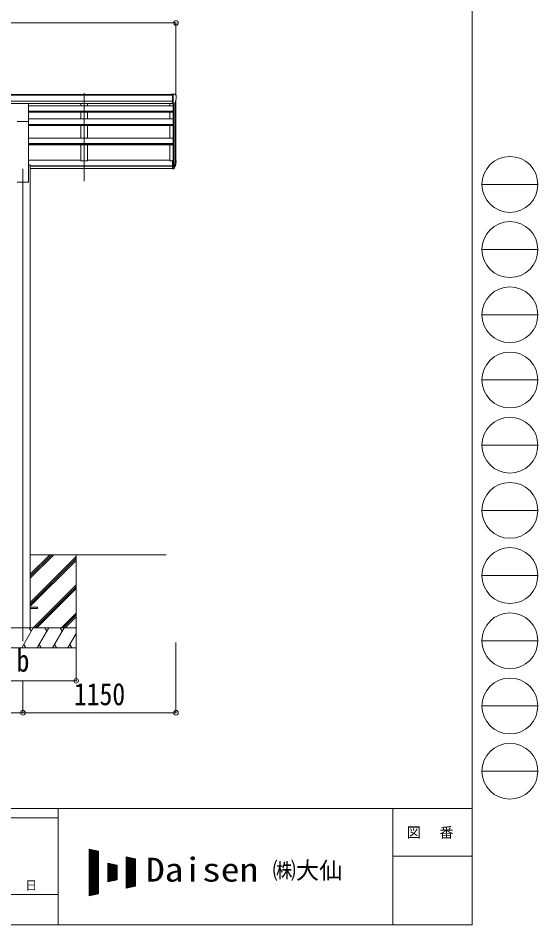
# Model space of a CAD drawing. Units: millimetres at full size; details may follow other scales. Extents: x -9783 to 33754, y -10064 to 6752.
# Drawn here: x 5986 to 9892, y -6828 to -14 of the extents above; entities that cross this region are included whole.
import ezdxf
from ezdxf.enums import TextEntityAlignment as Align

# ---------------------------------------------------------------- set-up
doc = ezdxf.new("R2010")
doc.units = ezdxf.units.MM
doc.header["$LTSCALE"] = 35
doc.header["$PDMODE"] = 32
doc.header["$PDSIZE"] = 35
for name, color, linetype, lineweight in [('0-0_0', 7, 'Continuous', 9), ('0-1_本体', 4, 'Continuous', 9), ('0-2_部品', 7, 'Continuous', 9), ('0-8_PARTS2', 2, 'Continuous', 9), ('0-A_寸法', 6, 'Continuous', 9), ('F-0_240', 7, 'Continuous', 9)]:
    doc.layers.add(name, color=color, linetype=linetype, lineweight=lineweight)
doc.styles.add('ＭＳ ゴシック', font='')
doc.styles.get('ＭＳ ゴシック').set_extended_font_data('MS Gothic')

msp = doc.modelspace()

# ---------------------------------------------------------------- linework, layer by layer
at = {"layer": '0-0_0'}
for p, q in [((6077.2, -4045.93), (7098.2, -4045.93)), ((6077.2, -4221.76), (6253.04, -4045.93)), ((6077.2, -4207.61), (6238.89, -4045.93)), ((6077.2, -4193.47), (6224.75, -4045.93)), ((6077.2, -4405.6), (6422.2, -4060.61)), ((6077.2, -4419.74), (6422.2, -4074.75)), ((6422.2, -4045.93), (6422.2, -4745.93)), ((6077.2, -4433.89), (6422.2, -4088.89)), ((6099.01, -4595.93), (6422.2, -4272.74)), ((6113.15, -4595.93), (6422.2, -4286.88)), ((6127.3, -4595.93), (6422.2, -4301.02)), ((6311.15, -4595.93), (6422.2, -4484.87)), ((6325.29, -4595.93), (6422.2, -4499.01)), ((6339.43, -4595.93), (6422.2, -4513.15)), ((6422.2, -4595.93), (5622.2, -4595.93)), ((6013.36, -4745.93), (6099.96, -4595.93)), ((6084.96, -4621.91), (6069.96, -4595.92)), ((6128.83, -4745.93), (6215.43, -4595.93)), ((6200.43, -4621.91), (6185.43, -4595.93)), ((6244.3, -4745.93), (6330.9, -4595.93)), ((6300.9, -4595.93), (6315.9, -4621.91)), ((6416.37, -4595.93), (6422.2, -4606.03)), ((6359.77, -4745.93), (6422.2, -4637.79)), ((5622.2, -4745.93), (6422.2, -4745.93)), ((6028.36, -4719.95), (6043.36, -4745.93)), ((6143.83, -4719.95), (6158.83, -4745.93)), ((6259.3, -4719.95), (6274.3, -4745.93)), ((6374.77, -4719.95), (6389.77, -4745.93))]:
    msp.add_line(p, q, dxfattribs=at)
at = {"layer": '0-1_本体'}
for p, q in [((1798.7, -587.5), (7135.7, -587.5)), ((1798.7, -592.86), (7145.7, -592.86)), ((1798.7, -636.38), (7145.7, -636.38)), ((1798.7, -654.05), (7145.7, -654.05)), ((7145.7, -656.36), (6064.7, -656.46)), ((7152.2, -672.28), (6064.7, -672.28)), ((6457.2, -656.43), (6457.2, -672.28)), ((6507.2, -656.42), (6507.2, -672.28)), ((7127.2, -656.36), (7127.2, -672.28)), ((7152.2, -657.88), (7152.2, -1084.48)), ((7158.2, -658.41), (7158.2, -1128.92)), ((7167.92, -643.05), (7167.92, -1110.92)), ((7172.2, -1086.65), (7172.2, -624.25)), ((6064.7, -713.98), (7152.2, -713.98)), ((6064.7, -715.67), (7152.2, -715.67)), ((6064.7, -720.08), (7152.2, -720.08)), ((6457.2, -720.08), (6457.2, -771.06)), ((6507.2, -720.08), (6507.2, -771.06)), ((7127.2, -720.08), (7127.2, -771.06)), ((6064.7, -771.06), (7152.2, -771.06)), ((6064.7, -1245.92), (6064.7, -790.29)), ((6064.7, -811.72), (7152.2, -811.72)), ((6064.7, -813.4), (7152.2, -813.4)), ((6064.7, -820.12), (7152.2, -820.12)), ((6457.2, -820.12), (6457.2, -916.79)), ((6507.2, -820.12), (6507.2, -916.79)), ((7127.2, -820.12), (7127.2, -916.79)), ((6064.7, -916.79), (7152.2, -916.79)), ((7152.2, -956.26), (6064.7, -956.26)), ((7152.2, -957.94), (6064.7, -957.94)), ((7152.2, -966.98), (6064.7, -966.98)), ((6457.2, -966.98), (6457.2, -1085.31)), ((6507.2, -966.98), (6507.2, -1085.31)), ((7127.2, -966.98), (7127.2, -1085.31)), ((6064.7, -1080.1), (6457.2, -1080.1)), ((6457.2, -1085.31), (6507.2, -1085.31)), ((6507.2, -1080.1), (7127.2, -1080.1)), ((7145.7, -1085.31), (7127.2, -1085.31)), ((6064.7, -1115.92), (6077.2, -1115.92)), ((6077.2, -1115.92), (6077.2, -4595.92)), ((6077.2, -1124.4), (7145.7, -1124.4)), ((6077.2, -1125.79), (7145.7, -1125.79)), ((6077.2, -1142.96), (7145.7, -1142.96)), ((5979.7, -1245.92), (6064.7, -1245.92))]:
    msp.add_line(p, q, dxfattribs=at)
at = {"layer": '0-2_部品'}
for p, q in [((7145.7, -585.9), (7135.7, -585.99)), ((7135.7, -587.5), (7135.7, -585.99)), ((7145.7, -657.88), (7145.7, -585.9)), ((7164.2, -585.9), (7145.7, -585.9)), ((7152.2, -658.88), (7152.2, -585.9)), ((7164.2, -585.9), (7166.54, -586.04)), ((7167.29, -586.47), (7171.36, -592.27)), ((7174.2, -595.27), (7174.2, -595.9)), ((5979.7, -656.14), (6064.7, -656.14)), ((6064.7, -790.29), (6064.7, -656.14)), ((7145.7, -657.88), (7152.2, -657.88)), ((7152.2, -658.88), (7157.41, -658.56)), ((7159.83, -657.07), (7169.1, -641)), ((5979.7, -790.29), (6064.7, -790.29)), ((7145.7, -1084.48), (7145.7, -1145.55)), ((7145.7, -1084.48), (7152.2, -1084.48)), ((7152.2, -1084.48), (7152.2, -1146.37)), ((7145.7, -1122.8), (7152.2, -1122.8)), ((7145.7, -1128.2), (7152.2, -1128.2)), ((7145.7, -1145.55), (7152.2, -1145.55)), ((7152.2, -1129.2), (7157.34, -1129.2)), ((7152.2, -1131.2), (7157.05, -1131.2)), ((7152.2, -1146.37), (7157.05, -1146.37)), ((7158.64, -1128.45), (7168.39, -1110.03)), ((7169.81, -1110.52), (7159.65, -1129.7)), ((7167.23, -1127.38), (7159.65, -1144.87))]:
    msp.add_line(p, q, dxfattribs=at)
at = {"layer": '0-2_部品', "color": 4}
msp.add_line((6132, -4441.43), (6077.2, -4441.43), dxfattribs=at)
msp.add_lwpolyline([(6132, -4441.43), (6132, -4450.43), (6077.2, -4450.43)], dxfattribs=at)
at = {"layer": '0-2_部品'}
for centre, radius, start, end in [((7166.48, -587.04), 1, 35, 86.5), ((6972.2, -595.9), 202, 347.09739, 0), ((7171.2, -595.27), 3, 0, 87), ((7157.23, -655.57), 3, 273.5, 330), ((7084.26, -1084.08), 88.05, 342.78929, 2.77608), ((7083.54, -1088.36), 89.07, 345.58812, 5.50424), ((7157.05, -1128.2), 3, 270, 330), ((7157.05, -1143.37), 3, 270, 330), ((7157.34, -1127.7), 1.5, 270, 330), ((7038.99, -1091.3), 133.22, 344.28698, 356.72013)]:
    msp.add_arc(centre, radius, start, end, dxfattribs=at)
at = {"layer": '0-8_PARTS2'}
for p, q in [((6482.2, -1239.71), (6482.2, -577.19)), ((6022.2, -1145.92), (6022.2, -4695.92))]:
    msp.add_line(p, q, dxfattribs=at)
at = {"layer": '0-A_寸法'}
for p, q in [((1772.2, -49.46), (7172.2, -49.46)), ((7172.2, -49.46), (7172.2, -595.08)), ((6422.2, -4994.21), (6422.2, -4705.24)), ((7172.2, -5234.18), (7172.2, -4705.24)), ((5622.2, -4994.21), (6422.2, -4994.21)), ((6022.2, -5234.18), (6022.2, -4994.21)), ((2922.2, -5234.18), (6022.2, -5234.18)), ((6022.2, -5234.18), (7172.2, -5234.18))]:
    msp.add_line(p, q, dxfattribs=at)
for p in [(7172.2, -49.46), (6422.2, -4994.21), (6022.2, -5234.18), (7172.2, -5234.18)]:
    msp.add_point(p, dxfattribs=at)
at = {"layer": 'F-0_240', "color": 5}
for p, q in [((9396.97, 6751.9), (9396.97, -6828.1)), ((-9783.03, -5953.1), (9396.97, -5953.1)), ((6285.75, -5953.1), (6285.75, -6828.1)), ((8801.97, -5953.1), (8801.97, -6828.1)), ((-9783.03, -6023.1), (6285.75, -6023.1)), ((8801.97, -6311.85), (9396.97, -6311.85)), ((5305.75, -6600.6), (6285.75, -6600.6)), ((-9783.03, -6828.1), (9396.97, -6828.1))]:
    msp.add_line(p, q, dxfattribs=at)
at = {"layer": 'F-0_240', "color": 4}
for p, q in [((9471.77, -1263.1), (9891.77, -1263.1)), ((9471.77, -1753.1), (9891.77, -1753.1)), ((9471.77, -2243.1), (9891.77, -2243.1)), ((9471.77, -2733.1), (9891.77, -2733.1)), ((9471.77, -3223.1), (9891.77, -3223.1)), ((9471.77, -3713.1), (9891.77, -3713.1)), ((9471.77, -4203.1), (9891.77, -4203.1)), ((9471.77, -4693.1), (9891.77, -4693.1)), ((9471.77, -5183.1), (9891.77, -5183.1)), ((9471.77, -5673.1), (9891.77, -5673.1))]:
    msp.add_line(p, q, dxfattribs=at)
at = {"layer": 'F-0_240'}
for p, q in [((6519.04, -6259.47), (6589.04, -6274.05)), ((6519.04, -6259.47), (6519.04, -6609.47)), ((6519.04, -6262.76), (6534.85, -6262.76)), ((6519.04, -6266.26), (6551.65, -6266.26)), ((6521.12, -6609.03), (6521.12, -6259.9)), ((6524.62, -6608.3), (6524.62, -6260.63)), ((6528.12, -6607.58), (6528.12, -6261.36)), ((6531.62, -6606.85), (6531.62, -6262.09)), ((6535.12, -6606.12), (6535.12, -6262.81)), ((6538.62, -6605.39), (6538.62, -6263.54)), ((6542.12, -6604.66), (6542.12, -6264.27)), ((6545.62, -6603.93), (6545.62, -6265)), ((6549.12, -6603.2), (6549.12, -6265.73)), ((6552.62, -6602.47), (6552.62, -6266.46)), ((6556.12, -6601.74), (6556.12, -6267.19)), ((6559.62, -6601.01), (6559.62, -6267.92)), ((6563.12, -6600.28), (6563.12, -6268.65)), ((6566.62, -6599.55), (6566.62, -6269.38)), ((6519.04, -6269.76), (6568.45, -6269.76)), ((6519.04, -6273.26), (6585.25, -6273.26)), ((6519.04, -6276.76), (6589.04, -6276.76)), ((6519.04, -6280.26), (6589.04, -6280.26)), ((6519.04, -6283.76), (6589.04, -6283.76)), ((6519.04, -6287.26), (6589.04, -6287.26)), ((6519.04, -6290.76), (6589.04, -6290.76)), ((6519.04, -6294.26), (6589.04, -6294.26)), ((6519.04, -6297.76), (6589.04, -6297.76)), ((6519.04, -6301.26), (6589.04, -6301.26)), ((6519.04, -6304.76), (6589.04, -6304.76)), ((6519.04, -6308.26), (6589.04, -6308.26)), ((6519.04, -6311.76), (6589.04, -6311.76)), ((6519.04, -6315.26), (6589.04, -6315.26)), ((6519.04, -6318.76), (6589.04, -6318.76)), ((6519.04, -6322.26), (6589.04, -6322.26)), ((6519.04, -6325.76), (6589.04, -6325.76)), ((6519.04, -6329.26), (6589.04, -6329.26)), ((6519.04, -6332.76), (6589.04, -6332.76)), ((6519.04, -6336.26), (6589.04, -6336.26)), ((6570.12, -6598.83), (6570.12, -6270.11)), ((6573.62, -6598.1), (6573.62, -6270.84)), ((6577.12, -6597.37), (6577.12, -6271.56)), ((6580.62, -6596.64), (6580.62, -6272.29)), ((6584.12, -6595.91), (6584.12, -6273.02)), ((6587.62, -6595.18), (6587.62, -6273.75)), ((6589.04, -6274.05), (6589.04, -6594.88)), ((6799.04, -6317.8), (6869.04, -6332.38)), ((6799.04, -6317.8), (6799.04, -6551.13)), ((6799.04, -6318.76), (6803.65, -6318.76)), ((6799.04, -6322.26), (6820.45, -6322.26)), ((6799.04, -6325.76), (6837.25, -6325.76)), ((6799.04, -6329.26), (6854.05, -6329.26)), ((6799.04, -6332.76), (6869.04, -6332.76)), ((6799.04, -6336.26), (6869.04, -6336.26)), ((6801.12, -6550.7), (6801.12, -6318.23)), ((6804.62, -6549.97), (6804.62, -6318.96)), ((6808.12, -6549.24), (6808.12, -6319.69)), ((6811.62, -6548.51), (6811.62, -6320.42)), ((6815.12, -6547.78), (6815.12, -6321.15)), ((6818.62, -6547.05), (6818.62, -6321.88)), ((6822.12, -6546.33), (6822.12, -6322.61)), ((6825.62, -6545.6), (6825.62, -6323.34)), ((6829.12, -6544.87), (6829.12, -6324.06)), ((6832.62, -6544.14), (6832.62, -6324.79)), ((6836.12, -6543.41), (6836.12, -6325.52)), ((6839.62, -6542.68), (6839.62, -6326.25)), ((6843.12, -6541.95), (6843.12, -6326.98)), ((6846.62, -6541.22), (6846.62, -6327.71)), ((6850.12, -6540.49), (6850.12, -6328.44)), ((6853.62, -6539.76), (6853.62, -6329.17)), ((6857.12, -6539.03), (6857.12, -6329.9)), ((6860.62, -6538.3), (6860.62, -6330.63)), ((6864.12, -6537.58), (6864.12, -6331.36)), ((6867.62, -6536.85), (6867.62, -6332.09)), ((6869.04, -6332.38), (6869.04, -6536.55)), ((6519.04, -6339.76), (6589.04, -6339.76)), ((6519.04, -6343.26), (6589.04, -6343.26)), ((6519.04, -6346.76), (6589.04, -6346.76)), ((6519.04, -6350.26), (6589.04, -6350.26)), ((6519.04, -6353.76), (6589.04, -6353.76)), ((6519.04, -6357.26), (6589.04, -6357.26)), ((6519.04, -6360.76), (6589.04, -6360.76)), ((6519.04, -6364.26), (6589.04, -6364.26)), ((6519.04, -6367.76), (6589.04, -6367.76)), ((6519.04, -6371.26), (6589.04, -6371.26)), ((6519.04, -6374.76), (6589.04, -6374.76)), ((6519.04, -6378.26), (6589.04, -6378.26)), ((6519.04, -6381.76), (6589.04, -6381.76)), ((6519.04, -6385.26), (6589.04, -6385.26)), ((6519.04, -6388.76), (6589.04, -6388.76)), ((6519.04, -6392.26), (6589.04, -6392.26)), ((6519.04, -6395.76), (6589.04, -6395.76)), ((6519.04, -6399.26), (6589.04, -6399.26)), ((6519.04, -6402.76), (6589.04, -6402.76)), ((6659.04, -6364.47), (6729.04, -6379.05)), ((6659.04, -6364.47), (6659.04, -6504.47)), ((6659.04, -6367.76), (6674.85, -6367.76)), ((6659.04, -6371.26), (6691.65, -6371.26)), ((6659.04, -6374.76), (6708.45, -6374.76)), ((6659.04, -6378.26), (6725.25, -6378.26)), ((6659.04, -6381.76), (6729.04, -6381.76)), ((6659.04, -6385.26), (6729.04, -6385.26)), ((6659.04, -6388.76), (6729.04, -6388.76)), ((6659.04, -6392.26), (6729.04, -6392.26)), ((6659.04, -6395.76), (6729.04, -6395.76)), ((6659.04, -6399.26), (6729.04, -6399.26)), ((6659.04, -6402.76), (6729.04, -6402.76)), ((6661.12, -6504.03), (6661.12, -6364.9)), ((6664.62, -6503.3), (6664.62, -6365.63)), ((6668.12, -6502.58), (6668.12, -6366.36)), ((6671.62, -6501.85), (6671.62, -6367.09)), ((6675.12, -6501.12), (6675.12, -6367.81)), ((6678.62, -6500.39), (6678.62, -6368.54)), ((6682.12, -6499.66), (6682.12, -6369.27)), ((6685.62, -6498.93), (6685.62, -6370)), ((6689.12, -6498.2), (6689.12, -6370.73)), ((6692.62, -6497.47), (6692.62, -6371.46)), ((6696.12, -6496.74), (6696.12, -6372.19)), ((6699.62, -6496.01), (6699.62, -6372.92)), ((6703.12, -6495.28), (6703.12, -6373.65)), ((6706.62, -6494.55), (6706.62, -6374.38)), ((6710.12, -6493.83), (6710.12, -6375.11)), ((6713.62, -6493.1), (6713.62, -6375.84)), ((6717.12, -6492.37), (6717.12, -6376.56)), ((6720.62, -6491.64), (6720.62, -6377.29)), ((6724.12, -6490.91), (6724.12, -6378.02)), ((6727.62, -6490.18), (6727.62, -6378.75)), ((6729.04, -6379.05), (6729.04, -6489.88)), ((6799.04, -6339.76), (6869.04, -6339.76)), ((6799.04, -6343.26), (6869.04, -6343.26)), ((6799.04, -6346.76), (6869.04, -6346.76)), ((6799.04, -6350.26), (6869.04, -6350.26)), ((6799.04, -6353.76), (6869.04, -6353.76)), ((6799.04, -6357.26), (6869.04, -6357.26)), ((6799.04, -6360.76), (6869.04, -6360.76)), ((6799.04, -6364.26), (6869.04, -6364.26)), ((6799.04, -6367.76), (6869.04, -6367.76)), ((6799.04, -6371.26), (6869.04, -6371.26)), ((6799.04, -6374.76), (6869.04, -6374.76)), ((6799.04, -6378.26), (6869.04, -6378.26)), ((6799.04, -6381.76), (6869.04, -6381.76)), ((6799.04, -6385.26), (6869.04, -6385.26)), ((6799.04, -6388.76), (6869.04, -6388.76)), ((6799.04, -6392.26), (6869.04, -6392.26)), ((6799.04, -6395.76), (6869.04, -6395.76)), ((6799.04, -6399.26), (6869.04, -6399.26)), ((6799.04, -6402.76), (6869.04, -6402.76)), ((6519.04, -6406.26), (6589.04, -6406.26)), ((6519.04, -6409.76), (6589.04, -6409.76)), ((6519.04, -6413.26), (6589.04, -6413.26)), ((6519.04, -6416.76), (6589.04, -6416.76)), ((6519.04, -6420.26), (6589.04, -6420.26)), ((6519.04, -6423.76), (6589.04, -6423.76)), ((6519.04, -6427.26), (6589.04, -6427.26)), ((6519.04, -6430.76), (6589.04, -6430.76)), ((6519.04, -6434.26), (6589.04, -6434.26)), ((6519.04, -6437.76), (6589.04, -6437.76)), ((6519.04, -6441.26), (6589.04, -6441.26)), ((6519.04, -6444.76), (6589.04, -6444.76)), ((6519.04, -6448.26), (6589.04, -6448.26)), ((6519.04, -6451.76), (6589.04, -6451.76)), ((6519.04, -6455.26), (6589.04, -6455.26)), ((6519.04, -6458.76), (6589.04, -6458.76)), ((6519.04, -6462.26), (6589.04, -6462.26)), ((6519.04, -6465.76), (6589.04, -6465.76)), ((6519.04, -6469.26), (6589.04, -6469.26)), ((6519.04, -6472.76), (6589.04, -6472.76)), ((6659.04, -6406.26), (6729.04, -6406.26)), ((6659.04, -6409.76), (6729.04, -6409.76)), ((6659.04, -6413.26), (6729.04, -6413.26)), ((6659.04, -6416.76), (6729.04, -6416.76)), ((6659.04, -6420.26), (6729.04, -6420.26)), ((6659.04, -6423.76), (6729.04, -6423.76)), ((6659.04, -6427.26), (6729.04, -6427.26)), ((6659.04, -6430.76), (6729.04, -6430.76)), ((6659.04, -6434.26), (6729.04, -6434.26)), ((6659.04, -6437.76), (6729.04, -6437.76)), ((6659.04, -6441.26), (6729.04, -6441.26)), ((6659.04, -6444.76), (6729.04, -6444.76)), ((6659.04, -6448.26), (6729.04, -6448.26)), ((6659.04, -6451.76), (6729.04, -6451.76)), ((6659.04, -6455.26), (6729.04, -6455.26)), ((6659.04, -6458.76), (6729.04, -6458.76)), ((6659.04, -6462.26), (6729.04, -6462.26)), ((6659.04, -6465.76), (6729.04, -6465.76)), ((6659.04, -6469.26), (6729.04, -6469.26)), ((6659.04, -6472.76), (6729.04, -6472.76)), ((6799.04, -6406.26), (6869.04, -6406.26)), ((6799.04, -6409.76), (6869.04, -6409.76)), ((6799.04, -6413.26), (6869.04, -6413.26)), ((6799.04, -6416.76), (6869.04, -6416.76)), ((6799.04, -6420.26), (6869.04, -6420.26)), ((6799.04, -6423.76), (6869.04, -6423.76)), ((6799.04, -6427.26), (6869.04, -6427.26)), ((6799.04, -6430.76), (6869.04, -6430.76)), ((6799.04, -6434.26), (6869.04, -6434.26)), ((6799.04, -6437.76), (6869.04, -6437.76)), ((6799.04, -6441.26), (6869.04, -6441.26)), ((6799.04, -6444.76), (6869.04, -6444.76)), ((6799.04, -6448.26), (6869.04, -6448.26)), ((6799.04, -6451.76), (6869.04, -6451.76)), ((6799.04, -6455.26), (6869.04, -6455.26)), ((6799.04, -6458.76), (6869.04, -6458.76)), ((6799.04, -6462.26), (6869.04, -6462.26)), ((6799.04, -6465.76), (6869.04, -6465.76)), ((6799.04, -6469.26), (6869.04, -6469.26)), ((6799.04, -6472.76), (6869.04, -6472.76)), ((6519.04, -6476.26), (6589.04, -6476.26)), ((6519.04, -6479.76), (6589.04, -6479.76)), ((6519.04, -6483.26), (6589.04, -6483.26)), ((6519.04, -6486.76), (6589.04, -6486.76)), ((6519.04, -6490.26), (6589.04, -6490.26)), ((6519.04, -6493.76), (6589.04, -6493.76)), ((6519.04, -6497.26), (6589.04, -6497.26)), ((6519.04, -6500.76), (6589.04, -6500.76)), ((6519.04, -6504.26), (6589.04, -6504.26)), ((6519.04, -6507.76), (6589.04, -6507.76)), ((6519.04, -6511.26), (6589.04, -6511.26)), ((6519.04, -6514.76), (6589.04, -6514.76)), ((6519.04, -6518.26), (6589.04, -6518.26)), ((6519.04, -6521.76), (6589.04, -6521.76)), ((6519.04, -6525.26), (6589.04, -6525.26)), ((6519.04, -6528.76), (6589.04, -6528.76)), ((6519.04, -6532.26), (6589.04, -6532.26)), ((6519.04, -6535.76), (6589.04, -6535.76)), ((6519.04, -6539.26), (6589.04, -6539.26)), ((6659.04, -6476.26), (6729.04, -6476.26)), ((6659.04, -6479.76), (6729.04, -6479.76)), ((6659.04, -6483.26), (6729.04, -6483.26)), ((6659.04, -6486.76), (6729.04, -6486.76)), ((6659.04, -6504.47), (6729.04, -6489.88)), ((6659.04, -6490.26), (6727.23, -6490.26)), ((6659.04, -6493.76), (6710.43, -6493.76)), ((6659.04, -6497.26), (6693.63, -6497.26)), ((6659.04, -6500.76), (6676.83, -6500.76)), ((6659.04, -6504.26), (6660.03, -6504.26)), ((6799.04, -6476.26), (6869.04, -6476.26)), ((6799.04, -6479.76), (6869.04, -6479.76)), ((6799.04, -6483.26), (6869.04, -6483.26)), ((6799.04, -6486.76), (6869.04, -6486.76)), ((6799.04, -6490.26), (6869.04, -6490.26)), ((6799.04, -6493.76), (6869.04, -6493.76)), ((6799.04, -6497.26), (6869.04, -6497.26)), ((6799.04, -6500.76), (6869.04, -6500.76)), ((6799.04, -6504.26), (6869.04, -6504.26)), ((6799.04, -6507.76), (6869.04, -6507.76)), ((6799.04, -6511.26), (6869.04, -6511.26)), ((6799.04, -6514.76), (6869.04, -6514.76)), ((6799.04, -6518.26), (6869.04, -6518.26)), ((6799.04, -6521.76), (6869.04, -6521.76)), ((6799.04, -6525.26), (6869.04, -6525.26)), ((6799.04, -6528.76), (6869.04, -6528.76)), ((6799.04, -6532.26), (6869.04, -6532.26)), ((6799.04, -6535.76), (6869.04, -6535.76)), ((6869.04, -6536.55), (6799.04, -6551.13)), ((6799.04, -6539.26), (6856.03, -6539.26)), ((6519.04, -6542.76), (6589.04, -6542.76)), ((6519.04, -6546.26), (6589.04, -6546.26)), ((6519.04, -6549.76), (6589.04, -6549.76)), ((6519.04, -6553.26), (6589.04, -6553.26)), ((6519.04, -6556.76), (6589.04, -6556.76)), ((6519.04, -6560.26), (6589.04, -6560.26)), ((6519.04, -6563.76), (6589.04, -6563.76)), ((6519.04, -6567.26), (6589.04, -6567.26)), ((6519.04, -6570.76), (6589.04, -6570.76)), ((6519.04, -6574.26), (6589.04, -6574.26)), ((6519.04, -6577.76), (6589.04, -6577.76)), ((6519.04, -6581.26), (6589.04, -6581.26)), ((6519.04, -6584.76), (6589.04, -6584.76)), ((6519.04, -6588.26), (6589.04, -6588.26)), ((6519.04, -6591.76), (6589.04, -6591.76)), ((6589.04, -6594.88), (6519.04, -6609.47)), ((6519.04, -6595.26), (6587.23, -6595.26)), ((6519.04, -6598.76), (6570.43, -6598.76)), ((6519.04, -6602.26), (6553.63, -6602.26)), ((6519.04, -6605.76), (6536.83, -6605.76)), ((6519.04, -6609.26), (6520.03, -6609.26)), ((6799.04, -6542.76), (6839.23, -6542.76)), ((6799.04, -6546.26), (6822.43, -6546.26)), ((6799.04, -6549.76), (6805.63, -6549.76))]:
    msp.add_line(p, q, dxfattribs=at)
at = {"layer": 'F-0_240', "color": 4}
for centre in [(9681.77, -1263.1), (9681.77, -1753.1), (9681.77, -2243.1), (9681.77, -2733.1), (9681.77, -3223.1), (9681.77, -3713.1), (9681.77, -4203.1), (9681.77, -4693.1), (9681.77, -5183.1), (9681.77, -5673.1)]:
    msp.add_circle(centre, 210, dxfattribs=at)

# ---------------------------------------------------------------- texts
at = {"layer": '0-A_寸法', "color": 7, "style": 'ＭＳ ゴシック', "width": 0.85}
for s, p in [('b', (5974.08, -4974.99)), ('1150', (6404.7, -5227.18))]:
    msp.add_text(s, height=166.8, dxfattribs=at).set_placement(p, align=Align.BOTTOM_LEFT)
at = {"layer": 'F-0_240', "style": 'ＭＳ ゴシック', "width": 1.15}
msp.add_text('Daisen', height=179.6, dxfattribs=at).set_placement((6947.05, -6556.97), align=Align.BOTTOM_LEFT)
at = {"layer": 'F-0_240', "style": 'ＭＳ ゴシック'}
for s, height, p in [('㈱大仙\u3000', 128.3, (7898.35, -6521.97)), ('年\u3000\u3000月\u3000\u3000日', 64.15, (5515.76, -6583.1))]:
    msp.add_text(s, height=height, dxfattribs=at).set_placement(p, align=Align.BOTTOM_LEFT)
at = {"layer": 'F-0_240', "insert": (8906.97, -6180.6), "char_height": 76.98, "attachment_point": 7, "style": 'ＭＳ ゴシック'}
msp.add_mtext('\\T1.17;図\u3000番', dxfattribs=at)

doc.saveas('drawing.dxf')
